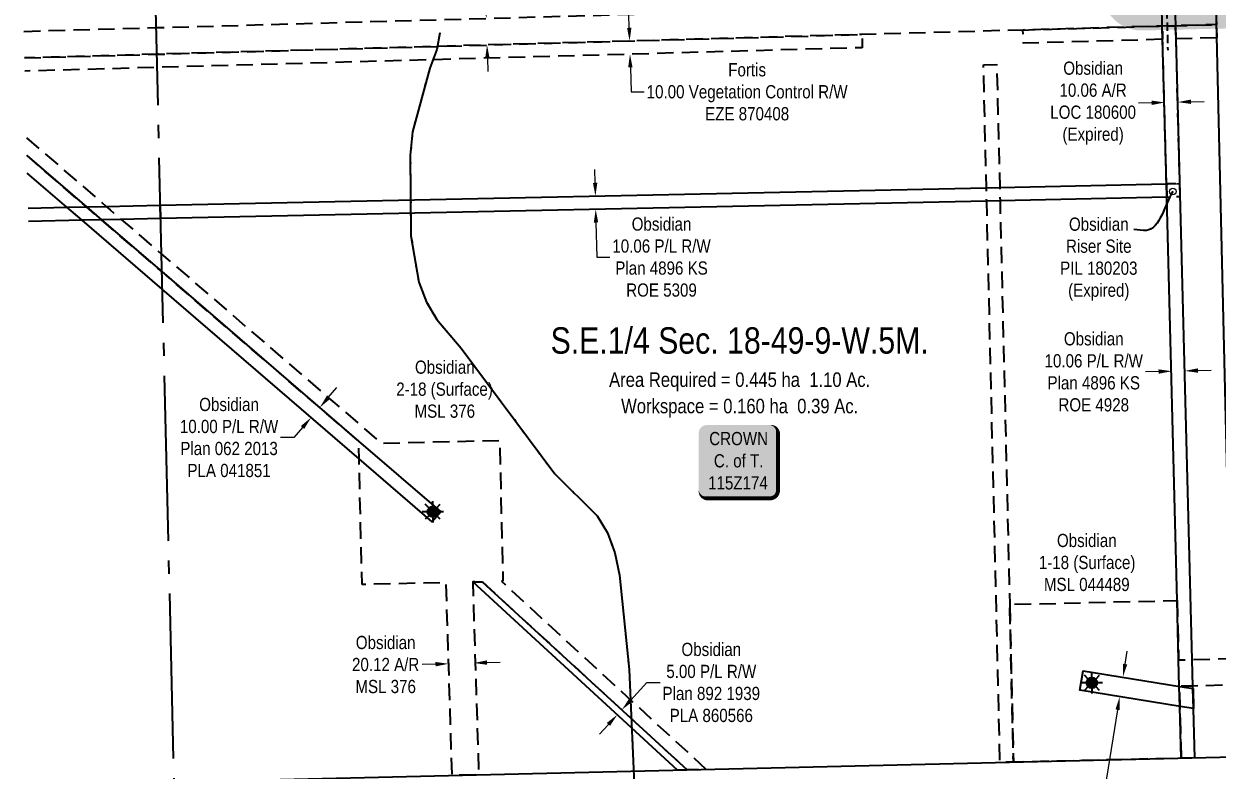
# Model space of a CAD drawing. Extents: x 610158 to 618425, y 5897307 to 5901062.
# Drawn here: x 612995 to 613898, y 5898272 to 5898837 of the extents above; entities that cross this region are included whole.
import ezdxf
from ezdxf.enums import TextEntityAlignment as Align

# ---------------------------------------------------------------- set-up
doc = ezdxf.new("R2010")
doc.units = 0
doc.header["$LTSCALE"] = 5
doc.header["$PDSIZE"] = 0.5
for name, pattern in [('foc-ACCESSROAD', [3.75, 2.5, -1.25]), ('foc-FLOWLINE', [3.75, 2.5, -1.25]), ('foc-QUARTERLINE', [33, 25, -3, 2, -3]), ('foc-WHEELTRACKS', [2, 0.4, -1.6]), ('UG_PIPE', [1.875, 1.25, -0.625])]:
    doc.linetypes.add(name, pattern=pattern)
doc.layers.get('Defpoints').update_dxf_attribs({"color": 9})
for name, color, linetype in [('AS-OWNER', 7, 'Continuous'), ('AS-PIPE-UG', 44, 'UG_PIPE'), ('C-AR', 13, 'foc-ACCESSROAD'), ('C-RW', 13, 'Continuous'), ('C-SYMBOL', 7, 'Continuous'), ('C-WS', 13, 'foc-ACCESSROAD'), ('C-WS-S', 8, 'Continuous'), ('F-EZE', 190, 'foc-FLOWLINE'), ('L-AREAREQUIRED', 7, 'Continuous'), ('L-AREAWORK', 5, 'Continuous'), ('L-SEC', 7, 'Continuous'), ('L-SECQ', 8, 'foc-QUARTERLINE'), ('P-BUFFER-H 30m', 51, 'Continuous'), ('T-WATER-P3', 160, 'foc-WHEELTRACKS')]:
    doc.layers.add(name, color=color, linetype=linetype)
for name, color, linetype, lineweight in [('C-AR-T', 13, 'Continuous', 9), ('C-RW-T', 13, 'Continuous', 9), ('C-WS-T', 13, 'Continuous', 9), ('F-EZE-T', 190, 'Continuous', 9)]:
    doc.layers.add(name, color=color, linetype=linetype, lineweight=lineweight)
doc.styles.add('100L', font='ARIALN.TTF', dxfattribs={"height": 11})
doc.styles.add('175L', font='ARIALN.TTF', dxfattribs={"height": 20})
doc.styles.add('80', font='ARIALN.TTF', dxfattribs={"height": 10})
doc.styles.add('80CG', font='ARIALN.TTF', dxfattribs={"height": 10})
doc.styles.add('80L', font='ARIALN.TTF', dxfattribs={"height": 10})
doc.styles.add('foc-LtypeFont', font='ARIALN.TTF', dxfattribs={"height": 7.35})
doc.linetypes.add('foc-TOPO-flowdirection-NOLINE', pattern='A,0,[">",foc-LtypeFont,S=0.3,R=0,X=0,Y=-0.945],-20,[">",foc-LtypeFont,S=0.3,R=0,X=0,Y=-0.945],0', length=20)
doc.dimstyles.new('Compass 5 000', dxfattribs={"dimscale": 5, "dimtxt": 9, "dimasz": 2, "dimexe": 0.2, "dimexo": 0.0625, "dimgap": 0.5, "dimtad": 0, "dimtih": 1, "dimtoh": 1, "dimzin": 0, "dimdsep": 46, "dimtxsty": '80CG', "dimcen": 0.1, "dimse1": 1, "dimse2": 1, "dimclrd": 256, "dimclrt": 256, "dimaunit": 1, "dimadec": 4, "dimazin": 0, "dimtfac": 0.06, "dimtofl": 0, "dimtmove": 0, "dimatfit": 1, "dimfxl": 0.2, "dimtolj": 1, "dimtzin": 0, "dimlwd": -1, "dimarcsym": 0})

# ---------------------------------------------------------------- blocks, each defined once
blk = doc.blocks.new('*U405')
h = blk.add_hatch(color=255)
edge = h.paths.add_edge_path()
edge.add_line((-24, -28.5), (24, -28.5))
edge.add_arc((24, -22.5), 6, 270, 360)
edge.add_line((30, -22.5), (30, 21))
edge.add_arc((24, 21), 6, 0, 90)
edge.add_line((24, 27), (-24, 27))
edge.add_arc((-24, 21), 6, 90, 180)
edge.add_line((-30, 21), (-30, -22.5))
edge.add_arc((-24, -22.5), 6, 180, 270)
at = {"color": 14, "flags": 128}
blk.add_lwpolyline([(-24, -28.5, 3, 3, 0), (24, -28.5, 3, 3, 0.414214), (30, -22.5, 3, 3, 0), (30, 21, 3, 0, 0.414214), (24, 27, 0, 0, 0), (-24, 27, 0, 0, 0.414214), (-30, 21, 0, 0, 0), (-30, -22.5, 0, 3, 0.414214)], format="xyseb", close=True, dxfattribs=at)
blk.add_lwpolyline([(-22.61, -10.66, 0, 7.5, 0), (0, 0, 0, 0, 0)], format="xyseb", dxfattribs=at)
at = {"color": 14, "style": '80'}
blk.add_attdef('ENTER_TEXT_001', (-26.85, -4.92), '', height=10, dxfattribs=at)
blk = doc.blocks.new('*D412')
at = {"layer": 'Defpoints', "color": 0, "transparency": 16777216}
for p in [(613488.08, 5898824.88), (613453.68, 5898813.91), (613488.36, 5898814.88)]:
    blk.add_point(p, dxfattribs=at)
at = {"layer": 'F-EZE-T', "transparency": 16777216}
for p, q in [((613453.12, 5898833.91), (613452.84, 5898843.9)), ((613453.96, 5898803.91), (613454.48, 5898785.4)), ((613454.48, 5898785.4), (613464.48, 5898785.4))]:
    blk.add_line(p, q, dxfattribs=at)
for points in [[(613454.79, 5898833.95), (613451.46, 5898833.86), (613453.4, 5898823.91)], [(613455.63, 5898803.96), (613452.29, 5898803.87), (613453.68, 5898813.91)]]:
    blk.add_solid(points, dxfattribs=at)
at = {"layer": 'F-EZE-T', "transparency": 16777216, "insert": (613542.41, 5898785.4), "char_height": 10, "attachment_point": 5, "style": '80CG'}
blk.add_mtext('\\A1;Fortis\\P10.00 Vegetation Control R/W\\PEZE 870408', dxfattribs=at)
blk = doc.blocks.new('*D413')
at = {"layer": 'C-AR-T', "transparency": 16777216}
for p, q in [((613848.74, 5898777.1), (613838.75, 5898776.84)), ((613878.63, 5898777.9), (613888.62, 5898778.16))]:
    blk.add_line(p, q, dxfattribs=at)
for points in [[(613848.7, 5898778.77), (613848.79, 5898775.44), (613858.74, 5898777.37)], [(613878.58, 5898779.56), (613878.67, 5898776.23), (613868.63, 5898777.63)]]:
    blk.add_solid(points, dxfattribs=at)
at = {"layer": 'Defpoints', "color": 0, "transparency": 16777216}
for p in [(613858.68, 5898779.64), (613858.74, 5898777.37), (613868.57, 5898779.9)]:
    blk.add_point(p, dxfattribs=at)
at = {"layer": 'C-AR-T', "transparency": 16777216, "insert": (613804.46, 5898776.84), "char_height": 10, "attachment_point": 5, "style": '80CG'}
blk.add_mtext('\\A1;Obsidian\\P10.06 A/R\\PLOC 180600\\P(Expired)', dxfattribs=at)
blk = doc.blocks.new('*D415')
at = {"layer": 'C-AR-T', "transparency": 16777216}
for p, q in [((613306.35, 5898351.83), (613296.36, 5898351.52)), ((613345.45, 5898353.04), (613355.44, 5898353.35))]:
    blk.add_line(p, q, dxfattribs=at)
for points in [[(613306.3, 5898353.5), (613306.41, 5898350.17), (613316.35, 5898352.14)], [(613345.39, 5898354.71), (613345.5, 5898351.38), (613335.45, 5898352.73)]]:
    blk.add_solid(points, dxfattribs=at)
at = {"layer": 'Defpoints', "color": 0, "transparency": 16777216}
for p in [(613316.16, 5898358.41), (613316.35, 5898352.14), (613335.26, 5898359)]:
    blk.add_point(p, dxfattribs=at)
at = {"layer": 'C-AR-T', "transparency": 16777216, "insert": (613268.62, 5898351.52), "char_height": 10, "attachment_point": 5, "style": '80CG'}
blk.add_mtext('\\A1;Obsidian\\P20.12 A/R\\PMSL 376', dxfattribs=at)
blk = doc.blocks.new('*D429')
at = {"layer": 'C-RW-T', "transparency": 16777216}
for p, q in [((613225.17, 5898553.78), (613231.7, 5898561.35)), ((613199.1, 5898523.51), (613189.1, 5898523.51)), ((613205.63, 5898531.09), (613199.1, 5898523.51))]:
    blk.add_line(p, q, dxfattribs=at)
for points in [[(613223.91, 5898554.86), (613226.44, 5898552.69), (613218.65, 5898546.2)], [(613204.36, 5898532.18), (613206.89, 5898530), (613212.15, 5898538.66)]]:
    blk.add_solid(points, dxfattribs=at)
at = {"layer": 'Defpoints', "color": 0, "transparency": 16777216}
for p in [(613212.15, 5898538.66), (613232.29, 5898534.44), (613225.8, 5898526.91)]:
    blk.add_point(p, dxfattribs=at)
at = {"layer": 'C-RW-T', "transparency": 16777216, "insert": (613150.01, 5898523.51), "char_height": 10, "attachment_point": 5, "style": '80CG'}
blk.add_mtext('\\A1;Obsidian\\P10.00 P/L R/W\\PPlan 062 2013\\PPLA 041851', dxfattribs=at)
blk = doc.blocks.new('*D430')
at = {"layer": 'C-RW-T', "transparency": 16777216}
for p, q in [((613828.62, 5898351.88), (613830.21, 5898361.75)), ((613823.04, 5898317.34), (613807.86, 5898223.38)), ((613807.86, 5898223.38), (613797.86, 5898223.38))]:
    blk.add_line(p, q, dxfattribs=at)
for points in [[(613826.97, 5898352.15), (613830.26, 5898351.61), (613827.02, 5898342.01)], [(613821.39, 5898317.6), (613824.68, 5898317.07), (613824.63, 5898327.21)]]:
    blk.add_solid(points, dxfattribs=at)
at = {"layer": 'Defpoints', "color": 0, "transparency": 16777216}
for p in [(613822.3, 5898342.77), (613819.91, 5898327.97), (613824.63, 5898327.21)]:
    blk.add_point(p, dxfattribs=at)
at = {"layer": 'C-RW-T', "transparency": 16777216, "insert": (613758.78, 5898223.38), "char_height": 10, "attachment_point": 5, "style": '80CG', "bg_fill": 3, "box_fill_scale": 1.1, "bg_fill_color": 256, "bg_fill_true_color": 13158600, "bg_fill_transparency": 0}
blk.add_mtext('\\A1;Obsidian\\P15.00 P/L R/W\\PPlan 062 2929\\PPLA 044271', dxfattribs=at)
blk = doc.blocks.new('*D438')
at = {"layer": 'C-RW-T', "transparency": 16777216}
for p, q in [((613454.25, 5898324.6), (613466.51, 5898337.95)), ((613466.51, 5898337.95), (613476.51, 5898337.95)), ((613437.34, 5898306.19), (613430.57, 5898298.83))]:
    blk.add_line(p, q, dxfattribs=at)
for points in [[(613453.02, 5898325.73), (613455.47, 5898323.47), (613447.48, 5898317.24)], [(613436.11, 5898307.32), (613438.56, 5898305.06), (613444.1, 5898313.56)]]:
    blk.add_solid(points, dxfattribs=at)
at = {"layer": 'Defpoints', "color": 0, "transparency": 16777216}
for p in [(613439.27, 5898317.99), (613442.66, 5898321.67), (613447.48, 5898317.24)]:
    blk.add_point(p, dxfattribs=at)
at = {"layer": 'C-RW-T', "transparency": 16777216, "insert": (613515.26, 5898337.95), "char_height": 10, "attachment_point": 5, "style": '80CG'}
blk.add_mtext('\\A1;Obsidian\\P5.00 P/L R/W\\PPlan 892 1939\\PPLA 860566', dxfattribs=at)
blk = doc.blocks.new('*D440')
at = {"layer": 'C-AR-T', "transparency": 16777216}
for p, q in [((613343.88, 5898875.01), (613333.88, 5898875.01)), ((613344.55, 5898851.06), (613343.88, 5898875.01)), ((613345.68, 5898810.89), (613345.96, 5898800.9))]:
    blk.add_line(p, q, dxfattribs=at)
for points in [[(613346.22, 5898851.1), (613342.89, 5898851.01), (613344.83, 5898841.06)], [(613347.35, 5898810.94), (613344.02, 5898810.85), (613345.4, 5898820.89)]]:
    blk.add_solid(points, dxfattribs=at)
at = {"layer": 'Defpoints', "color": 0, "transparency": 16777216}
for p in [(613341.42, 5898840.96), (613344.83, 5898841.06), (613341.98, 5898820.79)]:
    blk.add_point(p, dxfattribs=at)
at = {"layer": 'C-AR-T', "transparency": 16777216, "insert": (613305.37, 5898875.01), "char_height": 10, "attachment_point": 5, "style": '80CG'}
blk.add_mtext('\\A1;Obsidian\\P20.12 A/R\\PROE 2872', dxfattribs=at)
blk = doc.blocks.new('*D446')
at = {"layer": 'C-RW-T', "transparency": 16777216}
for p, q in [((613854.01, 5898573.5), (613844.01, 5898573.25)), ((613883.92, 5898574.27), (613893.92, 5898574.53))]:
    blk.add_line(p, q, dxfattribs=at)
for points in [[(613853.97, 5898575.17), (613854.05, 5898571.84), (613864.01, 5898573.76)], [(613883.88, 5898575.94), (613883.96, 5898572.6), (613873.92, 5898574.01)]]:
    blk.add_solid(points, dxfattribs=at)
at = {"layer": 'Defpoints', "color": 0, "transparency": 16777216}
for p in [(613863.94, 5898576.53), (613864.01, 5898573.76), (613873.85, 5898576.78)]:
    blk.add_point(p, dxfattribs=at)
at = {"layer": 'C-RW-T', "transparency": 16777216, "insert": (613804.93, 5898573.25), "char_height": 10, "attachment_point": 5, "style": '80CG'}
blk.add_mtext('\\A1;Obsidian\\P10.06 P/L R/W\\PPlan 4896 KS\\PROE 4928', dxfattribs=at)
blk = doc.blocks.new('*D450')
at = {"layer": 'C-RW-T', "transparency": 16777216}
for p, q in [((613427.29, 5898716.46), (613427.08, 5898726.46)), ((613427.93, 5898686.41), (613428.49, 5898660.18)), ((613428.49, 5898660.18), (613438.49, 5898660.18))]:
    blk.add_line(p, q, dxfattribs=at)
for points in [[(613428.96, 5898716.5), (613425.62, 5898716.42), (613427.5, 5898706.46)], [(613429.59, 5898686.45), (613426.26, 5898686.38), (613427.72, 5898696.41)]]:
    blk.add_solid(points, dxfattribs=at)
at = {"layer": 'Defpoints', "color": 0, "transparency": 16777216}
for p in [(613434.62, 5898706.61), (613427.72, 5898696.41), (613434.83, 5898696.56)]:
    blk.add_point(p, dxfattribs=at)
at = {"layer": 'C-RW-T', "transparency": 16777216, "insert": (613477.57, 5898660.18), "char_height": 10, "attachment_point": 5, "style": '80CG'}
blk.add_mtext('\\A1;Obsidian\\P10.06 P/L R/W\\PPlan 4896 KS\\PROE 5309', dxfattribs=at)
blk = doc.blocks.new('GAS')
h = blk.add_hatch(color=255)
h.dxf.hatch_style = 1
edge = h.paths.add_edge_path()
edge.add_arc((0, 0), 0.9, 0, 360)
for p, q in [((-0.81, 0), (-1.62, 0)), ((-0.57, 0.57), (-1.14, 1.14)), ((0, 0.81), (0, 1.62)), ((0.57, 0.57), (1.14, 1.14)), ((1.62, 0), (0.81, 0)), ((-0.57, -0.57), (-1.14, -1.14)), ((0, -0.81), (0, -1.62)), ((1.14, -1.14), (0.57, -0.57))]:
    blk.add_line(p, q)
blk.add_circle((0, 0), 0.8)

msp = doc.modelspace()

# ---------------------------------------------------------------- hatches: boundary and pattern name
at = {"layer": 'P-BUFFER-H 30m'}
h = msp.add_hatch(color=256, dxfattribs=at)
h.dxf.hatch_style = 1
edge = h.paths.add_edge_path()
edge.add_line((615913.713, 5898137.599), (615867.457, 5898135.745))
edge.add_line((615867.457, 5898135.745), (615666.44, 5898200.005))
edge.add_line((615666.44, 5898200.005), (615608.487, 5898275.014))
edge.add_arc((615584.756, 5898256.679), 29.989, 37.689691, 55.182579)
edge.add_line((615601.879, 5898281.299), (615577.588, 5898298.193))
edge.add_line((615577.588, 5898298.193), (615557.134, 5898312.418))
edge.add_line((615557.134, 5898312.418), (615540.072, 5898324.284))
edge.add_line((615540.072, 5898324.284), (615512.151, 5898343.727))
edge.add_line((615512.151, 5898343.727), (615058.614, 5898659.543))
edge.add_line((615058.614, 5898659.543), (614688.634, 5898917.176))
edge.add_arc((614671.497, 5898892.566), 29.989, 55.1489, 57.0489)
edge.add_line((614687.808, 5898917.731), (614658.072, 5898937.005))
edge.add_arc((614641.761, 5898911.841), 29.989, 57.0489, 74.215427)
edge.add_line((614649.918, 5898940.699), (614580.511, 5898960.319))
edge.add_arc((614572.354, 5898931.461), 29.989, 74.215427, 135.220277)
edge.add_line((614551.067, 5898952.584), (614517.111, 5898918.366))
edge.add_line((614517.111, 5898918.366), (613916.376, 5898903.684))
edge.add_line((613916.376, 5898903.684), (613896.273, 5898903.193))
edge.add_line((613896.273, 5898903.193), (613885.042, 5898902.918))
edge.add_line((613885.042, 5898902.918), (613880.152, 5899087.564))
edge.add_arc((613850.174, 5899086.77), 29.989, 1.516952, 91.760143)
edge.add_line((613849.253, 5899116.745), (613820.647, 5899115.866))
edge.add_line((613820.647, 5899115.866), (613818.397, 5899204.514))
edge.add_arc((613788.417, 5899203.753), 29.989, 1.454001, 91.52732)
edge.add_line((613787.618, 5899233.731), (613772.629, 5899233.331))
edge.add_arc((613773.428, 5899203.353), 29.989, 91.52732, 181.453997)
edge.add_line((613743.449, 5899202.592), (613746.846, 5899068.754))
edge.add_arc((613776.825, 5899069.515), 29.989, 181.453997, 271.760143)
edge.add_line((613777.747, 5899039.54), (613806.401, 5899040.421))
edge.add_line((613806.401, 5899040.421), (613811.148, 5898861.054))
edge.add_arc((613841.126, 5898861.848), 29.989, 181.515887, 271.400065)
edge.add_line((613841.859, 5898831.868), (613897.976, 5898833.239))
edge.add_line((613897.976, 5898833.239), (613918.079, 5898833.731))
edge.add_line((613918.079, 5898833.731), (614542.115, 5898848.983))
edge.add_arc((614541.382, 5898878.962), 29.989, 271.400065, 315.220277)
edge.add_line((614562.669, 5898857.839), (614585.618, 5898880.965))
edge.add_line((614585.618, 5898880.965), (614622.991, 5898870.401))
edge.add_line((614622.991, 5898870.401), (614646.404, 5898855.225))
edge.add_line((614646.404, 5898855.225), (615015.772, 5898598.018))
edge.add_line((615015.772, 5898598.018), (615452.501, 5898293.906))
edge.add_line((615452.501, 5898293.906), (615480.408, 5898274.458))
edge.add_line((615480.408, 5898274.458), (615523.332, 5898244.606))
edge.add_line((615523.332, 5898244.606), (615543.786, 5898230.381))
edge.add_line((615543.786, 5898230.381), (615553.391, 5898223.701))
edge.add_line((615553.391, 5898223.701), (615615.673, 5898143.087))
edge.add_arc((615639.404, 5898161.422), 29.989, 217.689691, 252.272295)
edge.add_line((615630.273, 5898132.857), (615852.192, 5898061.915))
edge.add_arc((615861.323, 5898090.48), 29.989, 252.272295, 272.294891)
edge.add_line((615862.524, 5898060.515), (615906.282, 5898062.269))
edge.add_arc((615905.081, 5898092.233), 29.989, 272.294891, 327.445132)
edge.add_line((615930.358, 5898076.096), (615940.19, 5898091.497))
edge.add_arc((615914.913, 5898107.634), 29.989, 327.445132, 452.294891)

# ---------------------------------------------------------------- linework, layer by layer
at = {"layer": 'AS-PIPE-UG', "flags": 128}
msp.add_lwpolyline([(613854.433, 5899090.988), (613854.982, 5899076.451), (613855.15, 5899054.001), (613855.749, 5899025.439), (613856.742, 5898988.4), (613857.538, 5898952.05), (613858.861, 5898915.894), (613859.412, 5898881.255), (613859.923, 5898862.767), (613860.458, 5898838.918), (613860.971, 5898817.042)], dxfattribs=at)
at = {"layer": 'C-AR', "flags": 128}
msp.add_lwpolyline([(612994.598, 5898831.218), (613094.57, 5898834.014), (613502.979, 5898845.511), (613523.105, 5898846.002), (613533.107, 5898846.282), (613856.303, 5898855.319), (613866.229, 5898855.597), (613897.403, 5898856.47), (613897.881, 5898836.344), (613866.752, 5898835.472), (613856.836, 5898835.195), (613751.294, 5898832.242), (613629.352, 5898828.83), (613095.051, 5898813.889), (612995.08, 5898811.092)], dxfattribs=at)
msp.add_lwpolyline([(613867.012, 5898825.47), (613869.864, 5898715.859), (613860.003, 5898715.649), (613857.101, 5898825.193), (613856.836, 5898835.195), (613866.752, 5898835.472), (613866.987, 5898826.424), (613867.012, 5898825.47)], close=True, dxfattribs=at)
at = {"layer": 'C-RW', "flags": 128}
msp.add_lwpolyline([(613866.333, 5898851.591), (613866.752, 5898835.472), (613867.012, 5898825.471), (613879.248, 5898355.159), (613879.768, 5898335.155), (613879.817, 5898333.271), (613880.214, 5898318.014), (613880.214, 5898318.014), (613881.18, 5898280.881), (613871.128, 5898280.643), (613870.131, 5898319.642), (613869.741, 5898334.898), (613869.229, 5898354.903), (613868.077, 5898399.955), (613860.261, 5898705.602), (613860.003, 5898715.649), (613857.101, 5898825.194), (613856.836, 5898835.195), (613856.409, 5898851.314)], dxfattribs=at)
at = {"layer": 'C-RW'}
for points in [[(612996.852, 5898737.094), (613041.96, 5898698.268), (613053.36, 5898688.456), (613098.981, 5898649.18), (613248.151, 5898520.795), (613310.445, 5898467.178), (613303.922, 5898459.596), (613248.47, 5898507.373), (613099.298, 5898635.905), (613038.682, 5898688.142), (613027.251, 5898697.954), (612997.171, 5898723.777)], [(612997.804, 5898697.326), (613027.251, 5898697.954), (613041.96, 5898698.268), (613057.015, 5898698.59), (613097.781, 5898699.459), (613098.021, 5898689.407), (613068.416, 5898688.776), (613053.36, 5898688.456), (613038.682, 5898688.142), (612998.045, 5898687.276)]]:
    msp.add_lwpolyline(points, dxfattribs=at)
for points in [[(613860.003, 5898715.649), (613860.261, 5898705.602), (613733.941, 5898702.918), (613723.855, 5898702.704), (613098.021, 5898689.407), (613097.782, 5898699.459), (613723.618, 5898712.752), (613733.702, 5898712.967), (613860.003, 5898715.649)], [(613496.978, 5898271.778), (613489.775, 5898271.607), (613334.572, 5898414.149), (613341.776, 5898414.32), (613496.978, 5898271.778)], [(613880.185, 5898333.422), (613880.582, 5898318.171), (613870.502, 5898319.799), (613794.514, 5898332.072), (613796.904, 5898346.873), (613870.113, 5898335.048), (613880.185, 5898333.422)]]:
    msp.add_lwpolyline(points, close=True, dxfattribs=at)
at = {"layer": 'C-WS', "flags": 128}
for points in [[(613741.28, 5898396.963), (613744.094, 5898277.633), (613733.927, 5898277.392), (613723.855, 5898702.704), (613723.618, 5898712.752), (613721.414, 5898805.82), (613731.477, 5898806.058), (613733.702, 5898712.967), (613733.941, 5898702.918), (613741.28, 5898396.963)], [(613869.864, 5898715.859), (613870.125, 5898705.811), (613860.261, 5898705.602), (613860.003, 5898715.649), (613869.864, 5898715.859)], [(613868.074, 5898400.089), (613869.226, 5898355.036), (613879.62, 5898355.302), (613909.29, 5898356.06), (613909.765, 5898336.055), (613880.14, 5898335.298), (613869.736, 5898335.109), (613870.125, 5898319.86), (613871.128, 5898280.643), (613744.094, 5898277.633), (613741.277, 5898397.097), (613868.074, 5898400.089)]]:
    msp.add_lwpolyline(points, close=True, dxfattribs=at)
msp.add_lwpolyline([(612996.527, 5898750.655), (613048.527, 5898705.897), (613057.015, 5898698.59), (613059.926, 5898696.084), (613068.416, 5898688.776), (613098.658, 5898662.747), (613105.555, 5898656.811), (613265.347, 5898519.275), (613354.906, 5898521.4), (613357.439, 5898414.691), (613356.279, 5898414.664), (613511.481, 5898272.122), (613496.978, 5898271.778), (613341.776, 5898414.32), (613334.572, 5898414.149), (613339.091, 5898268.037), (613318.966, 5898267.56), (613314.447, 5898413.671), (613250.73, 5898412.159), (613248.47, 5898507.373), (613248.151, 5898520.795), (613098.981, 5898649.18), (613053.36, 5898688.456), (613041.96, 5898698.268), (612996.852, 5898737.094)], dxfattribs=at)
at = {"layer": 'F-EZE', "flags": 128}
for points in [[(613857.101, 5898825.194), (613751.531, 5898822.241), (613751.294, 5898832.242), (613856.836, 5898835.195), (613857.101, 5898825.194)], [(613898.119, 5898826.342), (613867.012, 5898825.471), (613866.752, 5898835.472), (613897.881, 5898836.344), (613898.119, 5898826.342)]]:
    msp.add_lwpolyline(points, close=True, dxfattribs=at)
msp.add_lwpolyline([(612995.08, 5898811.092), (613095.051, 5898813.889), (613629.352, 5898828.83), (613629.59, 5898818.831), (613095.289, 5898803.886), (612995.32, 5898801.09)], dxfattribs=at)
at = {"layer": 'L-SEC', "flags": 128}
for points in [[(613911.058, 5898281.589), (613891.982, 5899084.699)], [(613008.277, 5898260.199), (613911.06, 5898281.589)]]:
    msp.add_lwpolyline(points, dxfattribs=at)
at = {"layer": 'L-SECQ', "flags": 128}
msp.add_lwpolyline([(613089.052, 5899065.211), (613108.208, 5898262.567)], dxfattribs=at)
at = {"layer": 'T-WATER-P3', "flags": 128}
msp.add_lwpolyline([(613309.644, 5898830.174), (613307.506, 5898817.417), (613302.037, 5898803.433), (613289.005, 5898755.147), (613287.259, 5898737.329), (613287.8, 5898676.417), (613293.651, 5898641.1), (613299.682, 5898626.029), (613307.299, 5898612.936), (613325.834, 5898591.13), (613396.762, 5898496.01), (613428.721, 5898464.318), (613436.639, 5898451.289), (613442.194, 5898436.155), (613445.678, 5898419.214), (613453.094, 5898347.766), (613457.303, 5898249.436), (613459.487, 5898231.591), (613467.865, 5898220.234), (613473.65, 5898205.814), (613469.326, 5898189.878), (613460.974, 5898178.313), (613455.083, 5898164.326), (613453.087, 5898150.193)], dxfattribs=at)
at = {"layer": 'T-WATER-P3', "linetype": 'foc-TOPO-flowdirection-NOLINE', "flags": 128}
msp.add_lwpolyline([(613309.644, 5898830.174), (613307.506, 5898817.417), (613302.037, 5898803.433), (613289.005, 5898755.147), (613287.259, 5898737.329), (613287.8, 5898676.417), (613293.651, 5898641.1), (613299.682, 5898626.029), (613307.299, 5898612.936), (613325.834, 5898591.13), (613396.762, 5898496.01), (613428.721, 5898464.318), (613436.639, 5898451.289), (613442.194, 5898436.155), (613445.678, 5898419.214), (613453.094, 5898347.766), (613457.303, 5898249.436), (613459.487, 5898231.591), (613467.865, 5898220.234), (613473.65, 5898205.814), (613469.326, 5898189.878), (613460.974, 5898178.313), (613455.083, 5898164.326), (613453.087, 5898150.193)], dxfattribs=at)

# ---------------------------------------------------------------- block references
at = {"layer": 'AS-OWNER'}
ref = msp.add_blockref('*U405', (613535.778, 5898505.979), dxfattribs=dict(at, xscale=0.99962651, yscale=0.99962651, zscale=0.99962651))
ref.add_attrib('ENTER_TEXT_001', 'CROWN', (613513.727, 5898517.747), dxfattribs={"layer": '0', "color": 14, "height": 9.9963, "style": '80'})
ref.add_attrib('ENTER_TEXT_002', 'C. of T.', (613517.221, 5898500.909), dxfattribs={"layer": '0', "color": 14, "height": 9.9963, "style": '80'})
ref.add_attrib('ENTER_TEXT_003', '115Z174', (613512.844, 5898484.208), dxfattribs={"layer": '0', "color": 14, "height": 9.9963, "style": '80'})
at = {"layer": 'C-WS-S', "color": 6, "xscale": 4.998132549999935, "yscale": 4.998132549999935, "zscale": 4.998132549999935}
msp.add_blockref('GAS', (613304.324, 5898467.283), dxfattribs=at)

# ---------------------------------------------------------------- texts
at = {"layer": 'C-SYMBOL', "color": 3, "style": '175L'}
msp.add_text('S.E.1/4 Sec. 18-49-9-W.5M.', height=19.99253, dxfattribs=at).set_placement((613536.754, 5898581.073), align=Align.BOTTOM_CENTER)
at = {"layer": 'C-WS-T', "attachment_point": 1, "style": '80L'}
for s, width, insert, char_height in [('\\pi14.39;Obsidian\\P\\pi12.17;Riser Site\\P\\pi7.7176;PIL 180203\\P\\pi13.766;(Expired)', 72.59604, (613771.767, 5898690.158), 9.99617), ('\\pi17.582;Obsidian\\P\\pi3.4083;2-18 (Surface)\\P\\pi17.272;MSL 376', 78.96468, (613273.243, 5898581.838), 9.99237), ('\\pi17.582;Obsidian\\P\\pi3.8615;1-18 (Surface)\\P\\pi7.7092;MSL 044489', 78.96468, (613759.491, 5898450.553), 9.99237)]:
    msp.add_mtext_dynamic_manual_height_columns(s, width=width, gutter_width=49.981, heights=[0], dxfattribs=dict(at, insert=insert, char_height=char_height))
at = {"layer": 'L-AREAREQUIRED', "color": 5, "style": '100L'}
msp.add_text('Area Required = 0.445 ha  1.10 Ac.', height=10.99589, dxfattribs=at).set_placement((613536.754, 5898558.582), align=Align.BOTTOM_CENTER)
at = {"layer": 'L-AREAWORK', "color": 5, "style": '100L'}
msp.add_text('Workspace = 0.160 ha  0.39 Ac.', height=10.99589, dxfattribs=at).set_placement((613536.754, 5898538.589), align=Align.BOTTOM_CENTER)

# ---------------------------------------------------------------- dimensions: what is measured, and where the dimension line sits
at = {"layer": 'C-AR-T', "color": 6}
dim = msp.add_linear_dim(base=(613344.833, 5898841.06), p1=(613341.983, 5898820.794), p2=(613341.416, 5898840.963), angle=91.61251, text='Obsidian\\P20.12 A/R\\PROE 2872', dimstyle='Compass 5 000', dxfattribs=at)
dim.commit()
dim.dimension.update_dxf_attribs({"geometry": '*D440', "text_midpoint": (613305.375, 5898875.013), "dimtype": 161})
at = {"layer": 'C-AR-T'}
dim = msp.add_aligned_dim(p1=(613868.57, 5898779.904), p2=(613858.68, 5898779.642), distance=2.274, text='Obsidian\\P10.06 A/R\\PLOC 180600\\P(Expired)', dimstyle='Compass 5 000', dxfattribs=at)
dim.commit()
dim.dimension.update_dxf_attribs({"geometry": '*D413', "text_midpoint": (613804.456, 5898776.84)})
at = {"layer": 'C-AR-T', "color": 6}
dim = msp.add_aligned_dim(p1=(613335.257, 5898358.996), p2=(613316.156, 5898358.405), distance=6.267, text='Obsidian\\P20.12 A/R\\PMSL 376', dimstyle='Compass 5 000', dxfattribs=at)
dim.commit()
dim.dimension.update_dxf_attribs({"geometry": '*D415', "text_midpoint": (613268.624, 5898351.523)})
at = {"layer": 'C-RW-T', "color": 6}
for base, p1, p2, angle, text, picture, middle in [((613427.716, 5898696.412), (613434.619, 5898706.614), (613434.833, 5898696.563), 271.217153, 'Obsidian\\P10.06 P/L R/W\\PPlan 4896 KS\\PROE 5309', '*D450', (613477.572, 5898660.178)), ((613447.482, 5898317.237), (613439.275, 5898317.988), (613442.656, 5898321.669), 47.434789, 'Obsidian\\P5.00 P/L R/W\\PPlan 892 1939\\PPLA 860566', '*D438', (613515.258, 5898337.954))]:
    dim = msp.add_linear_dim(base=base, p1=p1, p2=p2, angle=angle, text=text, dimstyle='Compass 5 000', dxfattribs=at)
    dim.commit()
    dim.dimension.update_dxf_attribs({"geometry": picture, "text_midpoint": middle, "dimtype": 161})
for p1, p2, distance, text, picture, middle in [((613873.854, 5898576.785), (613863.937, 5898576.531), 2.772, 'Obsidian\\P10.06 P/L R/W\\PPlan 4896 KS\\PROE 4928', '*D446', (613804.929, 5898573.249)), ((613232.294, 5898534.442), (613225.8, 5898526.906), -18.014, 'Obsidian\\P10.00 P/L R/W\\PPlan 062 2013\\PPLA 041851', '*D429', (613150.012, 5898523.513))]:
    dim = msp.add_aligned_dim(p1=p1, p2=p2, distance=distance, text=text, dimstyle='Compass 5 000', dxfattribs=at)
    dim.commit()
    dim.dimension.update_dxf_attribs({"geometry": picture, "text_midpoint": middle})
at = {"layer": 'F-EZE-T', "color": 6}
dim = msp.add_linear_dim(base=(613453.681, 5898813.911), p1=(613488.082, 5898824.88), p2=(613488.362, 5898814.881), angle=271.60215, text='Fortis\\P10.00 Vegetation Control R/W\\PEZE 870408', dimstyle='Compass 5 000', dxfattribs=at)
dim.commit()
dim.dimension.update_dxf_attribs({"geometry": '*D412', "text_midpoint": (613542.412, 5898785.4), "dimtype": 161})

# ---------------------------------------------------------------- leaders
at = {"layer": 'C-WS-T', "path_type": 1}
msp.add_leader([(613864.894, 5898709.926), (613844.831, 5898680.425), (613835.314, 5898681.039)], dimstyle='Compass 5 000', override={"dimgap": 0.5, "dimtad": 0, "dimldrblk": 'Small'}, dxfattribs=at)

# ---------------------------------------------------------------- next in the draw order: dimensions: what is measured, and where the dimension line sits
at = {"layer": 'C-RW-T', "color": 6}
dim = msp.add_linear_dim(base=(613824.633, 5898327.207), p1=(613822.299, 5898342.771), p2=(613819.909, 5898327.97), angle=260.825429, text='Obsidian\\P15.00 P/L R/W\\PPlan 062 2929\\PPLA 044271', dimstyle='Compass 5 000', override={"dimtfill": 1}, dxfattribs=at)
dim.commit()
dim.dimension.update_dxf_attribs({"geometry": '*D430', "text_midpoint": (613758.778, 5898223.381), "dimtype": 161})

# ---------------------------------------------------------------- next in the draw order: block references
at = {"layer": 'C-WS-S', "color": 6, "xscale": 4.998132549999935, "yscale": 4.998132549999935, "zscale": 4.998132549999935}
msp.add_blockref('GAS', (613803.551, 5898337.701), dxfattribs=at)

doc.saveas('drawing.dxf')
